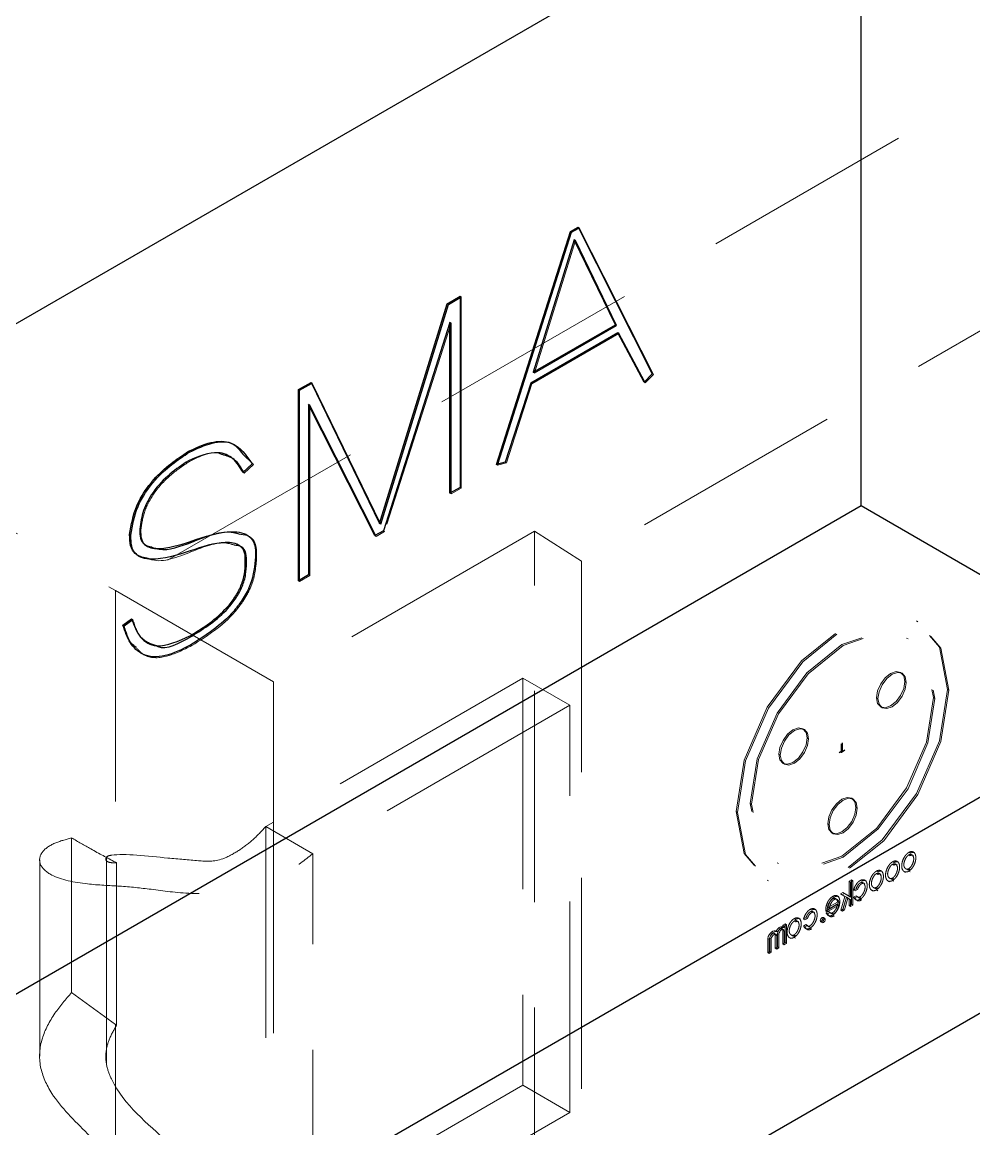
# Model space of a CAD drawing. Header units: millimetres. Extents: x 0 to 841, y 0 to 2287.
# Drawn here: x 619.41 to 625.13, y 228.8 to 235.46 of the extents above; entities that cross this region are included whole.
import ezdxf

# ---------------------------------------------------------------- set-up
doc = ezdxf.new("R2010")
doc.units = ezdxf.units.MM
doc.header["$PDSIZE"] = -1
doc.linetypes.add('HIDDEN', pattern=[1.905, 1.27, -0.635])

msp = doc.modelspace()

# ---------------------------------------------------------------- linework, layer by layer
at = {"color": 7, "linetype": 'Continuous', "lineweight": 25}
for p, q in [((624.4552, 236.5811), (619.169, 233.5295)), ((624.4552, 232.5508), (624.4552, 236.5811)), ((622.2604, 232.7991), (622.7053, 234.1995)), ((622.2694, 232.8012), (622.7123, 234.1954)), ((622.7053, 234.1995), (622.7519, 234.2265)), ((622.7123, 234.1954), (622.7053, 234.1995)), ((622.7123, 234.1954), (622.7551, 234.2202)), ((622.7519, 234.2265), (623.1982, 233.3442)), ((622.7285, 234.1503), (622.4819, 233.3534)), ((622.9765, 233.6389), (622.7285, 234.1503)), ((622.7356, 234.1462), (622.7285, 234.1503)), ((622.9835, 233.6349), (622.7356, 234.1462)), ((621.964, 233.7657), (622.0411, 233.8102)), ((621.9711, 233.7617), (622.0411, 233.8021)), ((622.0411, 233.8102), (622.0411, 232.6603)), ((621.5566, 232.4432), (621.964, 233.7657)), ((621.5636, 232.4391), (621.9711, 233.7617)), ((621.9711, 233.7617), (621.964, 233.7657)), ((621.9799, 233.6525), (621.58, 232.4)), ((621.9799, 232.625), (621.9799, 233.6525)), ((621.987, 233.6484), (621.9799, 233.6525)), ((621.987, 232.6291), (621.987, 233.6484)), ((622.9906, 233.5902), (622.4664, 233.2875)), ((622.4819, 233.3534), (622.9765, 233.6389)), ((622.4889, 233.3493), (622.9835, 233.6349)), ((622.9835, 233.6349), (622.9765, 233.6389)), ((623.149, 233.2942), (622.9906, 233.5902)), ((622.9977, 233.5861), (622.9906, 233.5902)), ((623.1522, 233.2974), (622.9977, 233.5861)), ((622.4889, 233.3493), (622.4819, 233.3534)), ((623.1982, 233.3442), (623.149, 233.2942)), ((621.0684, 233.2487), (621.1442, 233.2924)), ((621.0755, 233.2446), (621.1473, 233.2861)), ((621.1442, 233.2924), (621.5566, 232.4432)), ((622.4664, 233.2875), (622.3129, 232.8115)), ((621.0684, 232.0988), (621.0684, 233.2487)), ((621.0755, 233.2446), (621.0684, 233.2487)), ((621.0755, 232.1029), (621.0755, 233.2446)), ((621.5282, 232.3701), (621.1296, 233.1583)), ((621.1296, 233.1583), (621.1296, 232.1341)), ((621.1367, 233.1542), (621.1296, 233.1583)), ((621.5321, 232.3723), (621.1367, 233.1542)), ((620.4128, 232.8734), (620.4058, 232.8775)), ((620.7898, 232.8026), (620.7344, 232.7504)), ((622.3129, 232.8115), (622.2604, 232.7991)), ((622.0411, 232.6603), (621.9799, 232.625)), ((619.169, 229.4991), (624.4552, 232.5508)), ((624.4552, 232.5508), (626.3305, 231.4682)), ((621.58, 232.4), (621.5282, 232.3701)), ((621.5636, 232.4391), (621.5566, 232.4432)), ((620.0594, 232.3737), (620.0524, 232.3778)), ((620.4263, 232.3316), (620.4192, 232.3357)), ((620.7555, 232.2031), (620.7484, 232.2072)), ((621.1296, 232.1341), (621.0684, 232.0988)), ((620.0123, 231.8313), (620.0637, 231.8706)), ((620.0194, 231.8272), (620.0708, 231.8665)), ((620.0194, 231.8272), (620.0123, 231.8313)), ((620.427, 231.7657), (620.4199, 231.7698)), ((619.9665, 227.7944), (626.3305, 231.4682)), ((622.7724, 228.1145), (625.9006, 229.9203))]:
    msp.add_line(p, q, dxfattribs=at)
at = {"color": 7, "linetype": 'HIDDEN', "lineweight": 18}
for p, q in [((626.3305, 235.7142), (619.9665, 232.0404)), ((622.759, 234.2224), (622.7519, 234.2265)), ((622.7551, 234.2202), (622.759, 234.2224)), ((622.759, 234.2224), (623.2052, 233.3401)), ((622.7356, 234.1462), (622.4889, 233.3493)), ((625.9006, 234.0226), (622.7724, 232.2167)), ((622.0482, 233.8062), (622.0411, 233.8102)), ((622.0411, 233.8021), (622.0482, 233.8062)), ((622.0482, 233.8062), (622.0482, 232.6562)), ((621.987, 233.6484), (621.5871, 232.3959)), ((622.9977, 233.5861), (622.4734, 233.2834)), ((623.2052, 233.3401), (623.1561, 233.2901)), ((623.2052, 233.3401), (623.1982, 233.3442)), ((621.1512, 233.2884), (621.1442, 233.2924)), ((621.1473, 233.2861), (621.1512, 233.2884)), ((621.1512, 233.2884), (621.5636, 232.4391)), ((622.4734, 233.2834), (622.32, 232.8075)), ((622.4734, 233.2834), (622.4664, 233.2875)), ((623.1561, 233.2901), (623.149, 233.2942)), ((623.1561, 233.2901), (623.1522, 233.2974)), ((621.1367, 233.1542), (621.1367, 232.13)), ((618.278, 233.0151), (619.9665, 232.0404)), ((620.7326, 232.8617), (620.7969, 232.7985)), ((620.4128, 232.8169), (620.4058, 232.821)), ((620.7969, 232.7985), (620.7415, 232.7463)), ((620.7969, 232.7985), (620.7898, 232.8026)), ((622.2674, 232.795), (622.2604, 232.7991)), ((622.32, 232.8075), (622.2674, 232.795)), ((622.2674, 232.795), (622.2694, 232.8012)), ((622.32, 232.8075), (622.3129, 232.8115)), ((620.7415, 232.7463), (620.7344, 232.7504)), ((622.0482, 232.6562), (621.987, 232.6209)), ((622.0482, 232.6562), (622.0411, 232.6603)), ((621.987, 232.6209), (621.9799, 232.625)), ((621.987, 232.6209), (621.987, 232.6291)), ((620.1203, 232.406), (620.1132, 232.4101)), ((622.4895, 232.3971), (620.9191, 231.4905)), ((621.5871, 232.3959), (621.5353, 232.366)), ((621.5871, 232.3959), (621.58, 232.4)), ((622.7724, 232.2167), (622.4895, 232.3971)), ((622.4895, 228.2606), (622.4895, 232.3971)), ((621.5353, 232.366), (621.5282, 232.3701)), ((621.5353, 232.366), (621.5321, 232.3723)), ((620.4246, 232.2741), (620.4175, 232.2782)), ((620.8169, 232.2392), (620.8098, 232.2433)), ((622.7724, 232.2167), (622.7724, 228.1145)), ((621.1367, 232.13), (621.0755, 232.0947)), ((621.1367, 232.13), (621.1296, 232.1341)), ((621.0755, 232.0947), (621.0684, 232.0988)), ((621.0755, 232.0947), (621.0755, 232.1029)), ((619.9665, 232.0404), (619.9665, 230.4055)), ((620.9191, 231.4905), (619.9665, 232.0404)), ((620.0708, 231.8665), (620.0637, 231.8706)), ((624.7975, 231.8523), (624.789, 231.8572)), ((624.7375, 231.7484), (624.729, 231.7533)), ((620.427, 231.7088), (620.4199, 231.7129)), ((624.7015, 231.5425), (624.693, 231.5474)), ((622.4188, 231.5129), (620.9191, 230.6471)), ((620.9191, 231.4905), (620.9191, 230.6471)), ((622.7017, 231.3496), (622.4188, 231.5129)), ((622.4188, 231.5129), (622.4188, 229.0632)), ((624.7178, 231.4924), (624.7263, 231.4875)), ((624.5481, 231.3945), (624.5566, 231.3896)), ((624.8906, 231.3962), (624.8991, 231.3913)), ((624.9754, 231.4452), (624.9839, 231.4403)), ((622.7017, 231.3496), (621.1545, 230.4564)), ((622.7017, 228.9), (622.7017, 231.3496)), ((624.573, 231.3395), (624.5815, 231.3346)), ((624.1136, 231.2031), (624.1051, 231.208)), ((624.1299, 231.1531), (624.1384, 231.1482)), ((623.9602, 231.0551), (623.9687, 231.0502)), ((623.9851, 231.0001), (623.9936, 230.9952)), ((624.4075, 230.7849), (624.399, 230.7898)), ((623.7875, 230.7594), (623.796, 230.7545)), ((624.4239, 230.7348), (624.4324, 230.7299)), ((623.7026, 230.7104), (623.7111, 230.7055)), ((620.9191, 230.6471), (620.8716, 230.6197)), ((620.8716, 230.6197), (620.8716, 228.1701)), ((621.1545, 230.4564), (620.8716, 230.6197)), ((620.9191, 230.6471), (620.9191, 228.1974)), ((624.2542, 230.6369), (624.2627, 230.632)), ((619.7025, 230.5519), (619.7025, 229.6215)), ((624.279, 230.5819), (624.2875, 230.577)), ((621.1545, 228.0068), (621.1545, 230.4564)), ((624.7422, 230.4643), (624.7507, 230.4594)), ((624.7785, 230.4617), (624.77, 230.4666)), ((619.511, 230.4196), (619.511, 229.2393)), ((619.9121, 230.4346), (619.9121, 229.1952)), ((619.9741, 230.402), (619.9741, 229.4249)), ((623.9491, 230.4023), (623.9576, 230.3974)), ((624.6446, 230.408), (624.6531, 230.4031)), ((624.6446, 230.3933), (624.6531, 230.3884)), ((624.6721, 230.3882), (624.6636, 230.3931)), ((624.6809, 230.4053), (624.6725, 230.4102)), ((624.7422, 230.4496), (624.7507, 230.4447)), ((624.7697, 230.4445), (624.7612, 230.4494)), ((624.547, 230.3517), (624.5555, 230.3468)), ((624.547, 230.337), (624.5555, 230.3321)), ((624.5745, 230.3319), (624.5661, 230.3368)), ((624.5834, 230.349), (624.5749, 230.3539)), ((624.7143, 230.3494), (624.7228, 230.3445)), ((624.7231, 230.3665), (624.7316, 230.3616)), ((624.7422, 230.3663), (624.7507, 230.3614)), ((624.7422, 230.3516), (624.7507, 230.3467)), ((623.8891, 230.2983), (623.8976, 230.2934)), ((624.3973, 230.2984), (624.3833, 230.2904)), ((624.3833, 230.2904), (624.3833, 230.2008)), ((624.3833, 230.2904), (624.3918, 230.2855)), ((624.4058, 230.2935), (624.3918, 230.2855)), ((624.3918, 230.2855), (624.3918, 230.1959)), ((624.3973, 230.1526), (624.3973, 230.2984)), ((624.3973, 230.2984), (624.4058, 230.2935)), ((624.4058, 230.1477), (624.4058, 230.2935)), ((624.4494, 230.2953), (624.4579, 230.2904)), ((624.4768, 230.2757), (624.4683, 230.2806)), ((624.4858, 230.2927), (624.4773, 230.2976)), ((624.6167, 230.2931), (624.6252, 230.2882)), ((624.6255, 230.3102), (624.634, 230.3053)), ((624.6446, 230.31), (624.6531, 230.3051)), ((624.6446, 230.2953), (624.6531, 230.2904)), ((624.2845, 230.2001), (624.293, 230.1952)), ((624.3209, 230.1975), (624.3124, 230.2024)), ((624.3459, 230.2225), (624.3317, 230.2143)), ((624.358, 230.1991), (624.3317, 230.2143)), ((624.3317, 230.2143), (624.3402, 230.2094)), ((624.358, 230.1991), (624.3341, 230.1161)), ((624.3544, 230.2176), (624.3402, 230.2094)), ((624.3664, 230.1942), (624.3402, 230.2094)), ((624.3665, 230.1942), (624.3426, 230.1112)), ((624.3833, 230.2008), (624.3459, 230.2225)), ((624.3459, 230.2225), (624.3544, 230.2176)), ((624.3459, 230.1229), (624.3664, 230.1942)), ((624.3918, 230.1959), (624.3544, 230.2176)), ((624.3544, 230.118), (624.3749, 230.1893)), ((624.358, 230.1991), (624.3664, 230.1942)), ((624.3833, 230.1845), (624.3664, 230.1942)), ((624.3664, 230.1942), (624.3749, 230.1893)), ((624.3918, 230.1796), (624.3749, 230.1893)), ((624.3833, 230.2008), (624.3918, 230.1959)), ((624.4245, 230.2455), (624.41, 230.2372)), ((624.41, 230.2372), (624.4185, 230.2323)), ((624.4245, 230.2037), (624.41, 230.1953)), ((624.41, 230.1953), (624.4185, 230.1904)), ((624.433, 230.2406), (624.4185, 230.2323)), ((624.433, 230.1988), (624.4185, 230.1904)), ((624.4245, 230.2455), (624.433, 230.2406)), ((624.4245, 230.2037), (624.433, 230.1988)), ((624.442, 230.1947), (624.4505, 230.1898)), ((624.5191, 230.2368), (624.5276, 230.2319)), ((624.528, 230.2539), (624.5364, 230.249)), ((624.547, 230.2537), (624.5555, 230.2488)), ((624.547, 230.239), (624.5555, 230.2341)), ((624.1846, 230.1188), (624.1761, 230.1237)), ((624.3135, 230.1525), (624.2425, 230.1115)), ((624.322, 230.1476), (624.251, 230.1066)), ((624.3139, 230.1659), (624.2551, 230.132)), ((624.2551, 230.132), (624.2636, 230.1271)), ((624.3224, 230.161), (624.2636, 230.1271)), ((624.2997, 230.1865), (624.2973, 230.1879)), ((624.3058, 230.183), (624.3052, 230.1833)), ((624.3135, 230.1525), (624.322, 230.1476)), ((624.3139, 230.1659), (624.3224, 230.161)), ((624.3341, 230.1161), (624.3459, 230.1229)), ((624.3459, 230.1229), (624.3544, 230.118)), ((624.3833, 230.1845), (624.3833, 230.1445)), ((624.3833, 230.1845), (624.3918, 230.1796)), ((624.3833, 230.1445), (624.3973, 230.1526)), ((624.3833, 230.1445), (624.3918, 230.1396)), ((624.3918, 230.1796), (624.3918, 230.1396)), ((624.3918, 230.1396), (624.4058, 230.1477)), ((624.3973, 230.1526), (624.4058, 230.1477)), ((624.4234, 230.1795), (624.4318, 230.1746)), ((624.4494, 230.1827), (624.4579, 230.1778)), ((624.0522, 230.066), (624.0607, 230.0611)), ((624.0886, 230.0634), (624.0801, 230.0683)), ((624.1233, 230.0717), (624.1088, 230.0633)), ((624.1088, 230.0633), (624.1173, 230.0584)), ((624.1318, 230.0668), (624.1173, 230.0584)), ((624.1233, 230.0717), (624.1318, 230.0668)), ((624.1482, 230.1215), (624.1567, 230.1166)), ((624.1756, 230.1018), (624.1671, 230.1067)), ((624.2363, 230.0682), (624.2278, 230.0731)), ((624.2309, 230.0662), (624.2394, 230.0613)), ((624.2425, 230.1115), (624.251, 230.1066)), ((624.2596, 230.1085), (624.2451, 230.1001)), ((624.2451, 230.1001), (624.2536, 230.0952)), ((624.2681, 230.1036), (624.2536, 230.0952)), ((624.2584, 230.0843), (624.2669, 230.0794)), ((624.2596, 230.1085), (624.2681, 230.1036)), ((624.2756, 230.0994), (624.284, 230.0945)), ((624.2845, 230.0874), (624.293, 230.0825)), ((624.3341, 230.1161), (624.3426, 230.1112)), ((624.3426, 230.1112), (624.3544, 230.118)), ((623.9526, 229.9868), (623.9441, 229.9917)), ((623.9451, 229.9911), (623.9536, 229.9862)), ((623.9876, 229.9992), (623.9791, 230.0041)), ((623.9975, 230.0344), (623.9837, 230.0265)), ((623.9837, 230.0265), (623.9837, 230.0175)), ((623.9837, 230.0265), (623.9922, 230.0216)), ((623.9837, 230.0175), (623.9922, 230.0126)), ((623.9837, 229.9138), (623.9837, 229.996)), ((623.9837, 229.996), (623.9922, 229.9911)), ((624.006, 230.0295), (623.9922, 230.0216)), ((623.9922, 230.0216), (623.9922, 230.0126)), ((623.9922, 229.9089), (623.9922, 229.9911)), ((623.9975, 230.0344), (623.9975, 229.9217)), ((623.9975, 230.0344), (624.006, 230.0295)), ((624.006, 230.0295), (624.006, 229.9168)), ((624.0522, 230.0513), (624.0607, 230.0464)), ((624.0798, 230.0462), (624.0713, 230.0511)), ((624.1233, 230.0298), (624.1088, 230.0215)), ((624.1088, 230.0215), (624.1173, 230.0166)), ((624.1318, 230.0249), (624.1173, 230.0166)), ((624.1222, 230.0056), (624.1306, 230.0007)), ((624.1233, 230.0298), (624.1318, 230.0249)), ((624.1408, 230.0209), (624.1493, 230.016)), ((624.1482, 230.0088), (624.1567, 230.0039)), ((624.2097, 230.0539), (624.2182, 230.049)), ((624.2128, 230.0471), (624.2213, 230.0422)), ((623.8935, 229.8617), (623.8935, 229.9472)), ((623.8935, 229.9472), (623.902, 229.9423)), ((623.902, 229.8568), (623.902, 229.9423)), ((623.9063, 229.8691), (623.9063, 229.9488)), ((623.9063, 229.9488), (623.9147, 229.9439)), ((623.9147, 229.8642), (623.9147, 229.9439)), ((623.9423, 229.9718), (623.9338, 229.9767)), ((623.9385, 229.8877), (623.9385, 229.9674)), ((623.9385, 229.9674), (623.947, 229.9625)), ((623.947, 229.8828), (623.947, 229.9625)), ((623.9517, 229.8953), (623.9517, 229.9775)), ((623.9517, 229.9775), (623.9601, 229.9726)), ((623.9601, 229.8904), (623.9601, 229.9726)), ((624.0244, 229.9511), (624.0328, 229.9462)), ((624.0332, 229.9682), (624.0416, 229.9633)), ((624.0522, 229.968), (624.0607, 229.9631)), ((624.0522, 229.9533), (624.0607, 229.9484)), ((623.8935, 229.8617), (623.9063, 229.8691)), ((623.8935, 229.8617), (623.902, 229.8568)), ((623.902, 229.8568), (623.9147, 229.8642)), ((623.9063, 229.8691), (623.9147, 229.8642)), ((623.9517, 229.8953), (623.9385, 229.8877)), ((623.9385, 229.8877), (623.947, 229.8828)), ((623.9601, 229.8904), (623.947, 229.8828)), ((623.9517, 229.8953), (623.9601, 229.8904)), ((623.9975, 229.9217), (623.9837, 229.9138)), ((623.9837, 229.9138), (623.9922, 229.9089)), ((624.006, 229.9168), (623.9922, 229.9089)), ((623.9975, 229.9217), (624.006, 229.9168)), ((619.7025, 229.6215), (619.9665, 229.4293)), ((619.9665, 229.4293), (619.9665, 227.7944)), ((622.4188, 229.0632), (620.9191, 228.1974)), ((622.4188, 229.0632), (622.7017, 228.9)), ((622.7017, 228.9), (621.1545, 228.0068))]:
    msp.add_line(p, q, dxfattribs=at)
at = {"color": 7, "linetype": 'Continuous'}
for p, q in [((624.3433, 231.0753), (624.3433, 231.1237)), ((624.3433, 231.0753), (624.3223, 231.0633)), ((624.3365, 231.0685), (624.3365, 231.1169)), ((624.3365, 231.0685), (624.3365, 231.1169)), ((624.3365, 231.0685), (624.3574, 231.0806)), ((624.3365, 231.0685), (624.3574, 231.0806))]:
    msp.add_line(p, q, dxfattribs=at)
at = {"color": 7, "linetype": 'HIDDEN', "lineweight": 18, "flags": 128}
for points in [[(623.7026, 230.7104), (623.7511, 231.0196), (623.889, 231.3377), (624.0955, 231.6161), (624.339, 231.8127), (624.5826, 231.8973), (624.789, 231.8572), (624.927, 231.6984), (624.9754, 231.4452)], [(623.7111, 230.7055), (623.7596, 231.0147), (623.8975, 231.3328), (624.104, 231.6112), (624.3475, 231.8078), (624.5911, 231.8924), (624.7975, 231.8523), (624.9355, 231.6935), (624.9839, 231.4403)], [(623.7875, 230.7594), (623.8295, 231.0274), (623.949, 231.303), (624.128, 231.5444), (624.339, 231.7147), (624.5501, 231.7881), (624.729, 231.7533), (624.8486, 231.6157), (624.8906, 231.3962)], [(623.796, 230.7545), (623.838, 231.0225), (623.9575, 231.2981), (624.1365, 231.5395), (624.3475, 231.7098), (624.5586, 231.7832), (624.7375, 231.7484), (624.8571, 231.6108), (624.8991, 231.3913)], [(624.5481, 231.3945), (624.5546, 231.4357), (624.573, 231.4781), (624.6005, 231.5152), (624.633, 231.5414), (624.6654, 231.5527), (624.693, 231.5474), (624.7114, 231.5262), (624.7178, 231.4924)], [(624.5566, 231.3896), (624.5631, 231.4308), (624.5815, 231.4732), (624.609, 231.5103), (624.6415, 231.5365), (624.6739, 231.5478), (624.7015, 231.5425), (624.7199, 231.5213), (624.7263, 231.4875)], [(624.7178, 231.4924), (624.7114, 231.4512), (624.693, 231.4088), (624.6654, 231.3717), (624.633, 231.3455), (624.6005, 231.3342), (624.573, 231.3395), (624.5546, 231.3607), (624.5481, 231.3945)], [(624.7263, 231.4875), (624.7199, 231.4463), (624.7015, 231.4039), (624.6739, 231.3668), (624.6415, 231.3406), (624.609, 231.3293), (624.5815, 231.3346), (624.5631, 231.3558), (624.5566, 231.3896)], [(624.9754, 231.4452), (624.927, 231.136), (624.789, 230.8179), (624.5826, 230.5394), (624.339, 230.3429), (624.0955, 230.2583), (623.889, 230.2984), (623.7511, 230.4571), (623.7026, 230.7104)], [(624.9839, 231.4403), (624.9355, 231.1311), (624.7975, 230.813), (624.5911, 230.5345), (624.3475, 230.338), (624.104, 230.2534), (623.8975, 230.2935), (623.7596, 230.4522), (623.7111, 230.7055)], [(624.8906, 231.3962), (624.8486, 231.1282), (624.729, 230.8526), (624.5501, 230.6112), (624.339, 230.4409), (624.128, 230.3675), (623.949, 230.4023), (623.8295, 230.5399), (623.7875, 230.7594)], [(624.8991, 231.3913), (624.8571, 231.1233), (624.7375, 230.8477), (624.5586, 230.6063), (624.3475, 230.436), (624.1365, 230.3626), (623.9575, 230.3974), (623.838, 230.535), (623.796, 230.7545)], [(623.9602, 231.0551), (623.9667, 231.0963), (623.9851, 231.1387), (624.0126, 231.1759), (624.0451, 231.2021), (624.0776, 231.2133), (624.1051, 231.208), (624.1235, 231.1868), (624.1299, 231.1531)], [(623.9687, 231.0502), (623.9752, 231.0914), (623.9936, 231.1338), (624.0211, 231.171), (624.0536, 231.1972), (624.0861, 231.2084), (624.1136, 231.2031), (624.132, 231.1819), (624.1384, 231.1482)], [(624.1299, 231.1531), (624.1235, 231.1118), (624.1051, 231.0694), (624.0776, 231.0323), (624.0451, 231.0061), (624.0126, 230.9948), (623.9851, 231.0002), (623.9667, 231.0213), (623.9602, 231.0551)], [(624.1384, 231.1482), (624.132, 231.1069), (624.1136, 231.0645), (624.0861, 231.0274), (624.0536, 231.0012), (624.0211, 230.9899), (623.9936, 230.9953), (623.9752, 231.0164), (623.9687, 231.0502)], [(624.2542, 230.6369), (624.2606, 230.6781), (624.279, 230.7205), (624.3066, 230.7576), (624.339, 230.7838), (624.3715, 230.7951), (624.399, 230.7898), (624.4174, 230.7686), (624.4239, 230.7348)], [(624.2627, 230.632), (624.2691, 230.6732), (624.2875, 230.7156), (624.315, 230.7527), (624.3475, 230.7789), (624.38, 230.7902), (624.4075, 230.7849), (624.4259, 230.7637), (624.4324, 230.7299)], [(624.4239, 230.7348), (624.4174, 230.6936), (624.399, 230.6512), (624.3715, 230.6141), (624.339, 230.5879), (624.3066, 230.5766), (624.279, 230.5819), (624.2606, 230.6031), (624.2542, 230.6369)], [(624.4324, 230.7299), (624.4259, 230.6887), (624.4075, 230.6463), (624.38, 230.6092), (624.3475, 230.583), (624.315, 230.5717), (624.2875, 230.577), (624.2691, 230.5982), (624.2627, 230.632)], [(624.2097, 230.0539), (624.2105, 230.0591), (624.2128, 230.0644), (624.2162, 230.069), (624.2203, 230.0723), (624.2244, 230.0737), (624.2278, 230.0731), (624.2301, 230.0704), (624.2309, 230.0662)], [(624.2309, 230.0662), (624.2301, 230.061), (624.2278, 230.0557), (624.2244, 230.0511), (624.2203, 230.0478), (624.2162, 230.0464), (624.2128, 230.0471), (624.2105, 230.0497), (624.2097, 230.0539)], [(624.2182, 230.049), (624.219, 230.0542), (624.2213, 230.0595), (624.2247, 230.0641), (624.2288, 230.0674), (624.2328, 230.0688), (624.2363, 230.0682), (624.2386, 230.0655), (624.2394, 230.0613)], [(624.2394, 230.0613), (624.2386, 230.0561), (624.2363, 230.0508), (624.2328, 230.0462), (624.2288, 230.0429), (624.2247, 230.0415), (624.2213, 230.0422), (624.219, 230.0448), (624.2182, 230.049)], [(623.9451, 229.9911), (623.9389, 229.9935), (623.9316, 229.9932), (623.9237, 229.9901), (623.9157, 229.9846), (623.9082, 229.977), (623.9017, 229.9677), (623.8967, 229.9576), (623.8935, 229.9472)], [(623.9837, 229.996), (623.9819, 230.0013), (623.9783, 230.0045), (623.9734, 230.005), (623.9677, 230.0029), (623.962, 229.9985), (623.957, 229.9922), (623.9534, 229.9849), (623.9517, 229.9775)], [(623.9922, 229.9911), (623.9904, 229.9964), (623.9868, 229.9996), (623.9818, 230.0001), (623.9762, 229.998), (623.9705, 229.9936), (623.9655, 229.9873), (623.9619, 229.98), (623.9601, 229.9726)], [(623.9536, 229.9862), (623.9474, 229.9886), (623.9401, 229.9883), (623.9322, 229.9852), (623.9242, 229.9797), (623.9167, 229.9721), (623.9102, 229.9628), (623.9052, 229.9527), (623.902, 229.9423)], [(623.9385, 229.9674), (623.937, 229.9733), (623.9334, 229.9769), (623.9283, 229.9776), (623.9224, 229.9755), (623.9164, 229.9708), (623.9113, 229.9641), (623.9078, 229.9564), (623.9063, 229.9488)], [(623.947, 229.9625), (623.9455, 229.9684), (623.9419, 229.972), (623.9368, 229.9727), (623.9309, 229.9706), (623.9249, 229.9659), (623.9198, 229.9592), (623.9163, 229.9515), (623.9147, 229.9439)]]:
    msp.add_lwpolyline(points, dxfattribs=at)
at = {"color": 7, "linetype": 'HIDDEN', "lineweight": 18}
for centre in [(623.9815, 229.9793), (623.99, 229.9744)]:
    msp.add_arc(centre, 0.0383, 86.79374, 162.02451, dxfattribs=at)
at = {"color": 7, "linetype": 'Continuous', "lineweight": 25}
for points, knots in [([(620.4058, 232.8775), (620.4514, 232.8986), (620.5425, 232.9406), (620.694, 232.9406), (620.7535, 232.8549), (620.7898, 232.8026)], [0, 0, 0, 0, 0.281159, 0.561636, 1, 1, 1, 1]), ([(620.4128, 232.8734), (620.4582, 232.894), (620.5487, 232.9349), (620.6708, 232.9422), (620.7138, 232.8861), (620.7326, 232.8617)], [0, 0, 0, 0, 0.361123, 0.721372, 1, 1, 1, 1]), ([(620.0524, 232.3778), (620.0621, 232.4353), (620.0815, 232.5502), (620.2176, 232.7507), (620.3343, 232.8294), (620.4058, 232.8775)], [0, 0, 0, 0, 0.279792, 0.55905, 1, 1, 1, 1]), ([(620.0594, 232.3737), (620.0692, 232.4312), (620.0886, 232.5461), (620.2247, 232.7467), (620.3414, 232.8253), (620.4128, 232.8734)], [0, 0, 0, 0, 0.279792, 0.55905, 1, 1, 1, 1]), ([(620.7344, 232.7504), (620.7165, 232.7807), (620.6806, 232.8413), (620.5702, 232.8881), (620.4681, 232.8464), (620.4058, 232.821)], [0, 0, 0, 0, 0.28092, 0.5613, 1, 1, 1, 1]), ([(620.7415, 232.7463), (620.7241, 232.778), (620.693, 232.8348), (620.6355, 232.8506), (620.6101, 232.8575)], [0, 0, 0, 0, 0.559012, 1, 1, 1, 1]), ([(620.4058, 232.821), (620.3686, 232.7963), (620.2943, 232.747), (620.1956, 232.6446), (620.129, 232.52), (620.1185, 232.4468), (620.1132, 232.4101)], [0, 0, 0, 0, 0.281064, 0.560765, 0.780057, 1, 1, 1, 1]), ([(620.1132, 232.4101), (620.1133, 232.3902), (620.1136, 232.3504), (620.1495, 232.3011), (620.2516, 232.2816), (620.3521, 232.3141), (620.4192, 232.3357)], [0, 0, 0, 0, 0.124865, 0.249753, 0.499152, 1, 1, 1, 1]), ([(620.4192, 232.3357), (620.5051, 232.3646), (620.6337, 232.4078), (620.7648, 232.3839), (620.8099, 232.3197), (620.8099, 232.2688), (620.8098, 232.2433)], [0, 0, 0, 0, 0.5008448, 0.7501759, 0.8750637, 1, 1, 1, 1]), ([(620.4263, 232.3316), (620.5156, 232.3679), (620.6207, 232.4105), (620.7014, 232.3832), (620.7135, 232.3791)], [0, 0, 0, 0, 0.850037, 1, 1, 1, 1]), ([(620.4175, 232.2782), (620.3364, 232.2522), (620.2148, 232.2132), (620.0933, 232.2426), (620.0534, 232.3062), (620.0527, 232.3539), (620.0524, 232.3778)], [0, 0, 0, 0, 0.500677, 0.749958, 0.874961, 1, 1, 1, 1]), ([(620.1648, 232.2331), (620.1385, 232.2374), (620.0945, 232.2446), (620.0606, 232.3025), (620.0598, 232.35), (620.0594, 232.3737)], [0, 0, 0, 0, 0.427419, 0.71367, 1, 1, 1, 1]), ([(620.186, 232.3018), (620.2006, 232.2965), (620.2685, 232.2719), (620.3569, 232.3054), (620.4263, 232.3316)], [0, 0, 0, 0, 0.215365, 1, 1, 1, 1]), ([(620.7484, 232.2072), (620.7487, 232.2287), (620.7492, 232.2719), (620.7092, 232.3235), (620.5976, 232.3392), (620.4896, 232.3026), (620.4175, 232.2782)], [0, 0, 0, 0, 0.124743, 0.249537, 0.499006, 1, 1, 1, 1]), ([(620.7555, 232.2031), (620.7556, 232.2243), (620.7558, 232.2669), (620.7302, 232.3065), (620.7026, 232.3099), (620.6907, 232.3113)], [0, 0, 0, 0, 0.363091, 0.726328, 1, 1, 1, 1]), ([(620.8098, 232.2433), (620.8049, 232.1882), (620.7975, 232.1054), (620.7382, 231.9913), (620.6253, 231.842), (620.5111, 231.7702), (620.4199, 231.7129)], [0, 0, 0, 0, 0.249175, 0.374659, 0.500348, 1, 1, 1, 1]), ([(620.4199, 231.7698), (620.4957, 231.817), (620.5905, 231.8761), (620.6876, 231.9978), (620.7254, 232.0683), (620.7466, 232.1415), (620.7478, 232.1853), (620.7484, 232.2072)], [0, 0, 0, 0, 0.498923, 0.624297, 0.749457, 0.874611, 1, 1, 1, 1]), ([(620.427, 231.7657), (620.5028, 231.813), (620.5976, 231.872), (620.6947, 231.9937), (620.7325, 232.0642), (620.7536, 232.1375), (620.7549, 232.1812), (620.7555, 232.2031)], [0, 0, 0, 0, 0.498923, 0.624297, 0.749457, 0.874611, 1, 1, 1, 1]), ([(620.0637, 231.8706), (620.0785, 231.8297), (620.1081, 231.748), (620.2296, 231.6818), (620.3478, 231.7364), (620.4199, 231.7698)], [0, 0, 0, 0, 0.281247, 0.561298, 1, 1, 1, 1]), ([(620.4199, 231.7129), (620.3679, 231.6864), (620.264, 231.6337), (620.1332, 231.6424), (620.0507, 231.719), (620.0251, 231.7938), (620.0123, 231.8313)], [0, 0, 0, 0, 0.280313, 0.559402, 0.779436, 1, 1, 1, 1]), ([(620.0919, 231.6965), (620.0821, 231.7043), (620.046, 231.7332), (620.0306, 231.7876), (620.0194, 231.8272)], [0, 0, 0, 0, 0.271158, 1, 1, 1, 1]), ([(620.2135, 231.7083), (620.2163, 231.7067), (620.2695, 231.6771), (620.3504, 231.7226), (620.427, 231.7657)], [0, 0, 0, 0, 0.0536085, 1, 1, 1, 1])]:
    msp.add_open_spline(points, degree=3, knots=knots, dxfattribs=at)
at = {"color": 7, "linetype": 'HIDDEN', "lineweight": 18}
for points, knots in [([(620.6101, 232.8575), (620.6039, 232.8604), (620.5516, 232.8843), (620.4779, 232.8485), (620.4128, 232.8169)], [0, 0, 0, 0, 0.118137, 1, 1, 1, 1]), ([(620.4128, 232.8169), (620.3756, 232.7922), (620.3014, 232.7429), (620.2026, 232.6405), (620.1361, 232.516), (620.1256, 232.4427), (620.1203, 232.406)], [0, 0, 0, 0, 0.281064, 0.560765, 0.780057, 1, 1, 1, 1]), ([(620.1203, 232.406), (620.1205, 232.3863), (620.121, 232.347), (620.1454, 232.308), (620.173, 232.3037), (620.186, 232.3018)], [0, 0, 0, 0, 0.3452371, 0.690535, 1, 1, 1, 1]), ([(620.6907, 232.3113), (620.6727, 232.3171), (620.5964, 232.3414), (620.4989, 232.3032), (620.4246, 232.2741)], [0, 0, 0, 0, 0.236803, 1, 1, 1, 1]), ([(620.7135, 232.3791), (620.7378, 232.3762), (620.781, 232.3709), (620.8167, 232.3151), (620.8168, 232.2645), (620.8169, 232.2392)], [0, 0, 0, 0, 0.391854, 0.695868, 1, 1, 1, 1]), ([(620.4246, 232.2741), (620.3397, 232.2403), (620.2442, 232.2023), (620.1727, 232.23), (620.1648, 232.2331)], [0, 0, 0, 0, 0.888818, 1, 1, 1, 1]), ([(620.8169, 232.2392), (620.812, 232.1841), (620.8045, 232.1014), (620.7453, 231.9872), (620.6323, 231.8379), (620.5182, 231.7661), (620.427, 231.7088)], [0, 0, 0, 0, 0.249175, 0.374659, 0.500348, 1, 1, 1, 1]), ([(620.0708, 231.8665), (620.085, 231.824), (620.1122, 231.7431), (620.1808, 231.7195), (620.2135, 231.7083)], [0, 0, 0, 0, 0.524276, 1, 1, 1, 1]), ([(620.427, 231.7088), (620.3753, 231.6829), (620.2722, 231.6313), (620.1504, 231.6323), (620.1064, 231.6805), (620.0919, 231.6965)], [0, 0, 0, 0, 0.401953, 0.802152, 1, 1, 1, 1]), ([(620.8716, 230.6197), (620.8426, 230.5884), (620.7872, 230.5287), (620.695, 230.4655), (620.5841, 230.4057), (620.4558, 230.415), (620.2371, 230.4335), (619.9961, 230.4616), (619.9117, 230.4412), (619.9057, 230.4169), (619.9273, 230.4016), (619.9573, 230.4019), (619.9741, 230.402)], [0, 0, 0, 0, 0.0716325, 0.1367055, 0.2032889, 0.33488, 0.4966524, 0.7991821, 0.8508096, 0.8938628, 0.9409488, 1, 1, 1, 1]), ([(619.7025, 230.5519), (619.6676, 230.5422), (619.5933, 230.5218), (619.513, 230.4674), (619.5018, 230.3894), (619.5914, 230.3096), (619.7853, 230.2702), (619.9958, 230.2633), (620.1886, 230.2431), (620.3784, 230.2144), (620.609, 230.2174), (620.8108, 230.2624), (621.0046, 230.3381), (621.1063, 230.4183), (621.1545, 230.4564)], [0, 0, 0, 0, 0.061108, 0.130136, 0.206542, 0.279471, 0.400853, 0.500921, 0.602941, 0.719465, 0.790615, 0.860987, 0.934084, 1, 1, 1, 1]), ([(619.9665, 230.4055), (619.9173, 230.4316), (619.8294, 230.4782), (619.7413, 230.5294), (619.7025, 230.5519)], [0, 0, 0, 0, 0.559981, 1, 1, 1, 1]), ([(624.7422, 230.3516), (624.7396, 230.3503), (624.734, 230.3475), (624.7251, 230.346), (624.7158, 230.3477), (624.7073, 230.3543), (624.7012, 230.3663), (624.699, 230.3831), (624.7012, 230.4024), (624.7073, 230.4215), (624.7158, 230.4379), (624.7251, 230.4503), (624.734, 230.459), (624.7396, 230.4627), (624.7422, 230.4643)], [0, 0, 0, 0, 0.053784, 0.117806, 0.194259, 0.284674, 0.388205, 0.5, 0.611795, 0.715326, 0.805741, 0.882194, 0.946216, 1, 1, 1, 1]), ([(624.7422, 230.4643), (624.7447, 230.4656), (624.7504, 230.4685), (624.7592, 230.4699), (624.7685, 230.4682), (624.777, 230.4617), (624.7831, 230.4497), (624.7854, 230.4329), (624.7831, 230.4136), (624.777, 230.3945), (624.7685, 230.3781), (624.7592, 230.3657), (624.7504, 230.357), (624.7447, 230.3533), (624.7422, 230.3516)], [0, 0, 0, 0, 0.0537844, 0.1178061, 0.1942591, 0.2846742, 0.3882046, 0.5, 0.6117954, 0.7153258, 0.8057409, 0.8821939, 0.9462156, 1, 1, 1, 1]), ([(624.7507, 230.4594), (624.7532, 230.4607), (624.7589, 230.4636), (624.7676, 230.4649), (624.7745, 230.4643), (624.7776, 230.4618), (624.7783, 230.4612)], [0, 0, 0, 0, 0.247731, 0.542616, 0.894759, 1, 1, 1, 1]), ([(619.9665, 230.4055), (619.968, 230.4048), (619.9705, 230.4037), (619.973, 230.4025), (619.9741, 230.402)], [0, 0, 0, 0, 0.56, 1, 1, 1, 1]), ([(624.6446, 230.2953), (624.642, 230.294), (624.6364, 230.2912), (624.6275, 230.2897), (624.6183, 230.2914), (624.6098, 230.2979), (624.6036, 230.3099), (624.6014, 230.3267), (624.6036, 230.3461), (624.6098, 230.3651), (624.6183, 230.3815), (624.6275, 230.3939), (624.6364, 230.4027), (624.642, 230.4063), (624.6446, 230.408)], [0, 0, 0, 0, 0.053784, 0.117806, 0.194259, 0.284674, 0.388205, 0.5, 0.611795, 0.715326, 0.805741, 0.882194, 0.946216, 1, 1, 1, 1]), ([(624.6446, 230.31), (624.6408, 230.3087), (624.6328, 230.3058), (624.6235, 230.3107), (624.6167, 230.32), (624.614, 230.334), (624.6167, 230.3512), (624.6235, 230.3682), (624.6328, 230.384), (624.6408, 230.3903), (624.6446, 230.3933)], [0, 0, 0, 0, 0.111736, 0.23533, 0.367087, 0.5, 0.632913, 0.76467, 0.888264, 1, 1, 1, 1]), ([(624.6446, 230.408), (624.6472, 230.4093), (624.6528, 230.4121), (624.6616, 230.4136), (624.6709, 230.4119), (624.6794, 230.4054), (624.6855, 230.3934), (624.6878, 230.3766), (624.6855, 230.3572), (624.6794, 230.3382), (624.6709, 230.3218), (624.6616, 230.3094), (624.6528, 230.3006), (624.6472, 230.297), (624.6446, 230.2953)], [0, 0, 0, 0, 0.053784, 0.117806, 0.194259, 0.284674, 0.388205, 0.5, 0.611795, 0.715326, 0.805741, 0.882194, 0.946216, 1, 1, 1, 1]), ([(624.6446, 230.3933), (624.6484, 230.3947), (624.6563, 230.3975), (624.6657, 230.3926), (624.6724, 230.3833), (624.6752, 230.3693), (624.6724, 230.3521), (624.6657, 230.3351), (624.6563, 230.3194), (624.6484, 230.313), (624.6446, 230.31)], [0, 0, 0, 0, 0.111736, 0.23533, 0.367087, 0.5, 0.632913, 0.76467, 0.888264, 1, 1, 1, 1]), ([(624.6531, 230.4031), (624.6556, 230.4044), (624.6613, 230.4073), (624.67, 230.4086), (624.677, 230.408), (624.68, 230.4055), (624.6807, 230.4049)], [0, 0, 0, 0, 0.247731, 0.542616, 0.894759, 1, 1, 1, 1]), ([(624.6531, 230.3884), (624.6569, 230.3899), (624.6643, 230.3926), (624.6694, 230.3894), (624.6719, 230.3878)], [0, 0, 0, 0, 0.519668, 1, 1, 1, 1]), ([(624.7422, 230.3663), (624.7384, 230.365), (624.7304, 230.3621), (624.7211, 230.3671), (624.7143, 230.3763), (624.7115, 230.3903), (624.7143, 230.4075), (624.7211, 230.4245), (624.7304, 230.4403), (624.7384, 230.4466), (624.7422, 230.4496)], [0, 0, 0, 0, 0.111736, 0.23533, 0.367087, 0.5, 0.632913, 0.76467, 0.888264, 1, 1, 1, 1]), ([(624.7422, 230.4496), (624.746, 230.451), (624.7539, 230.4539), (624.7633, 230.4489), (624.77, 230.4397), (624.7728, 230.4257), (624.77, 230.4085), (624.7633, 230.3914), (624.7539, 230.3757), (624.746, 230.3694), (624.7422, 230.3663)], [0, 0, 0, 0, 0.1117359, 0.23533, 0.3670868, 0.5, 0.6329132, 0.76467, 0.8882641, 1, 1, 1, 1]), ([(624.7507, 230.4447), (624.7545, 230.4462), (624.7619, 230.449), (624.767, 230.4457), (624.7695, 230.4442)], [0, 0, 0, 0, 0.519668, 1, 1, 1, 1]), ([(624.547, 230.239), (624.5444, 230.2377), (624.5388, 230.2348), (624.53, 230.2334), (624.5207, 230.2351), (624.5122, 230.2416), (624.5061, 230.2536), (624.5038, 230.2704), (624.5061, 230.2898), (624.5122, 230.3088), (624.5207, 230.3252), (624.53, 230.3376), (624.5388, 230.3464), (624.5444, 230.35), (624.547, 230.3517)], [0, 0, 0, 0, 0.053784, 0.117806, 0.194259, 0.284674, 0.388205, 0.5, 0.611795, 0.715326, 0.805741, 0.882194, 0.946216, 1, 1, 1, 1]), ([(624.547, 230.2537), (624.5432, 230.2523), (624.5353, 230.2495), (624.5259, 230.2544), (624.5192, 230.2636), (624.5164, 230.2776), (624.5192, 230.2949), (624.5259, 230.3119), (624.5353, 230.3276), (624.5432, 230.334), (624.547, 230.337)], [0, 0, 0, 0, 0.111736, 0.23533, 0.367087, 0.5, 0.632913, 0.76467, 0.888264, 1, 1, 1, 1]), ([(624.547, 230.3517), (624.5496, 230.353), (624.5552, 230.3558), (624.564, 230.3573), (624.5733, 230.3556), (624.5818, 230.349), (624.588, 230.337), (624.5902, 230.3203), (624.588, 230.3009), (624.5818, 230.2818), (624.5733, 230.2655), (624.564, 230.253), (624.5552, 230.2443), (624.5496, 230.2406), (624.547, 230.239)], [0, 0, 0, 0, 0.053784, 0.117806, 0.194259, 0.284674, 0.388205, 0.5, 0.611795, 0.715326, 0.805741, 0.882194, 0.946216, 1, 1, 1, 1]), ([(624.547, 230.337), (624.5508, 230.3383), (624.5588, 230.3412), (624.5681, 230.3363), (624.5749, 230.327), (624.5776, 230.313), (624.5749, 230.2958), (624.5681, 230.2788), (624.5588, 230.263), (624.5508, 230.2567), (624.547, 230.2537)], [0, 0, 0, 0, 0.111736, 0.23533, 0.367087, 0.5, 0.632913, 0.76467, 0.888264, 1, 1, 1, 1]), ([(624.5555, 230.3468), (624.5581, 230.3481), (624.5637, 230.3509), (624.5724, 230.3522), (624.5794, 230.3517), (624.5824, 230.3492), (624.5831, 230.3486)], [0, 0, 0, 0, 0.247731, 0.542616, 0.894759, 1, 1, 1, 1]), ([(624.5555, 230.3321), (624.5593, 230.3335), (624.5667, 230.3363), (624.5719, 230.3331), (624.5743, 230.3315)], [0, 0, 0, 0, 0.519668, 1, 1, 1, 1]), ([(624.7507, 230.3614), (624.7468, 230.36), (624.7394, 230.3572), (624.7343, 230.3605), (624.7318, 230.362)], [0, 0, 0, 0, 0.519668, 1, 1, 1, 1]), ([(624.41, 230.2372), (624.4121, 230.2438), (624.4163, 230.2571), (624.4269, 230.2746), (624.4383, 230.2878), (624.4458, 230.2929), (624.4494, 230.2953)], [0, 0, 0, 0, 0.289345, 0.578702, 0.796119, 1, 1, 1, 1]), ([(624.4245, 230.2455), (624.4265, 230.2502), (624.4303, 230.2593), (624.4385, 230.2715), (624.4479, 230.2806), (624.4576, 230.2842), (624.4661, 230.2826), (624.473, 230.2771), (624.4779, 230.2683), (624.4798, 230.2565), (624.4779, 230.2425), (624.473, 230.2281), (624.4661, 230.2147), (624.4576, 230.2033), (624.4479, 230.1956), (624.4385, 230.1939), (624.4303, 230.1966), (624.4265, 230.2013), (624.4245, 230.2037)], [0, 0, 0, 0, 0.06591, 0.127752, 0.184575, 0.240344, 0.300579, 0.365486, 0.4327, 0.5, 0.5673, 0.634514, 0.699421, 0.759656, 0.815425, 0.872248, 0.93409, 1, 1, 1, 1]), ([(624.433, 230.2406), (624.435, 230.2453), (624.4388, 230.2544), (624.447, 230.2665), (624.4564, 230.2757), (624.466, 230.2791), (624.4729, 230.2784), (624.4757, 230.2759), (624.4765, 230.2753)], [0, 0, 0, 0, 0.203733, 0.394894, 0.570539, 0.742926, 0.929119, 1, 1, 1, 1]), ([(624.4494, 230.2953), (624.452, 230.2966), (624.4576, 230.2995), (624.4665, 230.3009), (624.4757, 230.2992), (624.4843, 230.2927), (624.4904, 230.2807), (624.4926, 230.2639), (624.4904, 230.2446), (624.4843, 230.2255), (624.4757, 230.2091), (624.4665, 230.1967), (624.4576, 230.188), (624.452, 230.1843), (624.4494, 230.1827)], [0, 0, 0, 0, 0.053784, 0.117806, 0.194259, 0.284674, 0.388205, 0.5, 0.611795, 0.715326, 0.805741, 0.882194, 0.946216, 1, 1, 1, 1]), ([(624.4579, 230.2904), (624.4605, 230.2917), (624.4661, 230.2946), (624.4749, 230.2959), (624.4818, 230.2953), (624.4848, 230.2928), (624.4855, 230.2923)], [0, 0, 0, 0, 0.247731, 0.542616, 0.894759, 1, 1, 1, 1]), ([(624.6531, 230.3051), (624.6492, 230.3037), (624.6419, 230.3009), (624.6367, 230.3041), (624.6342, 230.3057)], [0, 0, 0, 0, 0.519668, 1, 1, 1, 1]), ([(624.2425, 230.1115), (624.2424, 230.1201), (624.2423, 230.1379), (624.2523, 230.164), (624.2642, 230.1823), (624.2743, 230.1933), (624.2812, 230.1979), (624.2845, 230.2001)], [0, 0, 0, 0, 0.284269, 0.585299, 0.73536, 0.873926, 1, 1, 1, 1]), ([(624.251, 230.1066), (624.2509, 230.1152), (624.2508, 230.133), (624.2608, 230.1591), (624.2727, 230.1774), (624.2828, 230.1884), (624.2897, 230.193), (624.293, 230.1952)], [0, 0, 0, 0, 0.284269, 0.585299, 0.73536, 0.873926, 1, 1, 1, 1]), ([(624.2845, 230.2001), (624.2871, 230.2014), (624.2927, 230.2043), (624.3016, 230.2057), (624.3108, 230.204), (624.3194, 230.1975), (624.3255, 230.1855), (624.3277, 230.1687), (624.3255, 230.1494), (624.3194, 230.1303), (624.3108, 230.1139), (624.3016, 230.1015), (624.2927, 230.0928), (624.2871, 230.0891), (624.2845, 230.0874)], [0, 0, 0, 0, 0.053784, 0.117806, 0.194259, 0.284674, 0.388205, 0.5, 0.611795, 0.715326, 0.805741, 0.882194, 0.946216, 1, 1, 1, 1]), ([(624.293, 230.1952), (624.2956, 230.1965), (624.3012, 230.1994), (624.3099, 230.2007), (624.3169, 230.2001), (624.3199, 230.1976), (624.3206, 230.197)], [0, 0, 0, 0, 0.247731, 0.542616, 0.894759, 1, 1, 1, 1]), ([(624.4494, 230.1827), (624.4448, 230.1806), (624.4352, 230.1763), (624.4196, 230.1788), (624.4137, 230.189), (624.41, 230.1953)], [0, 0, 0, 0, 0.262326, 0.545229, 1, 1, 1, 1]), ([(624.4579, 230.1778), (624.4533, 230.1757), (624.4437, 230.1714), (624.4281, 230.1739), (624.4222, 230.1841), (624.4185, 230.1904)], [0, 0, 0, 0, 0.262326, 0.545229, 1, 1, 1, 1]), ([(624.4506, 230.1904), (624.4496, 230.1901), (624.4452, 230.1889), (624.4389, 230.1919), (624.435, 230.1965), (624.433, 230.1988)], [0, 0, 0, 0, 0.134178, 0.553306, 1, 1, 1, 1]), ([(624.5555, 230.2488), (624.5517, 230.2473), (624.5443, 230.2445), (624.5391, 230.2478), (624.5366, 230.2494)], [0, 0, 0, 0, 0.519668, 1, 1, 1, 1]), ([(624.1482, 230.1215), (624.1508, 230.1228), (624.1564, 230.1256), (624.1653, 230.1271), (624.1746, 230.1254), (624.1831, 230.1188), (624.1892, 230.1068), (624.1914, 230.09), (624.1892, 230.0707), (624.1831, 230.0516), (624.1746, 230.0353), (624.1653, 230.0228), (624.1564, 230.0141), (624.1508, 230.0104), (624.1482, 230.0088)], [0, 0, 0, 0, 0.0537844, 0.1178061, 0.1942591, 0.2846742, 0.3882046, 0.5, 0.6117954, 0.7153258, 0.8057409, 0.8821939, 0.9462156, 1, 1, 1, 1]), ([(624.2551, 230.132), (624.2561, 230.1372), (624.2579, 230.1476), (624.265, 230.1632), (624.2738, 230.1768), (624.2845, 230.1866), (624.2953, 230.1891), (624.3041, 230.1858), (624.3111, 230.1782), (624.313, 230.1701), (624.3139, 230.1659)], [0, 0, 0, 0, 0.133809, 0.265222, 0.38803, 0.5, 0.61197, 0.734778, 0.866191, 1, 1, 1, 1]), ([(624.3135, 230.1525), (624.3112, 230.1436), (624.3077, 230.1306), (624.2979, 230.1147), (624.2897, 230.1052), (624.2807, 230.0996), (624.2723, 230.099), (624.2649, 230.1018), (624.2614, 230.1062), (624.2596, 230.1085)], [0, 0, 0, 0, 0.267845, 0.395145, 0.51294, 0.624534, 0.740912, 0.866836, 1, 1, 1, 1]), ([(624.2636, 230.1271), (624.2645, 230.1323), (624.2664, 230.1427), (624.2734, 230.1583), (624.2823, 230.1719), (624.293, 230.1817), (624.3037, 230.1843), (624.3126, 230.1809), (624.3196, 230.1734), (624.3214, 230.1652), (624.3224, 230.161)], [0, 0, 0, 0, 0.133809, 0.265222, 0.38803, 0.5, 0.61197, 0.734778, 0.866191, 1, 1, 1, 1]), ([(624.322, 230.1476), (624.3196, 230.1387), (624.3162, 230.1257), (624.3064, 230.1098), (624.2982, 230.1003), (624.2892, 230.0947), (624.2808, 230.0941), (624.2734, 230.0969), (624.2699, 230.1013), (624.2681, 230.1036)], [0, 0, 0, 0, 0.267845, 0.395145, 0.51294, 0.624534, 0.740912, 0.866836, 1, 1, 1, 1]), ([(624.0522, 229.9533), (624.0496, 229.952), (624.044, 229.9492), (624.0352, 229.9477), (624.0259, 229.9494), (624.0174, 229.956), (624.0113, 229.968), (624.009, 229.9848), (624.0113, 230.0041), (624.0174, 230.0232), (624.0259, 230.0395), (624.0352, 230.052), (624.044, 230.0607), (624.0496, 230.0644), (624.0522, 230.066)], [0, 0, 0, 0, 0.0537844, 0.1178061, 0.1942591, 0.2846742, 0.3882046, 0.5, 0.6117954, 0.7153258, 0.8057409, 0.8821939, 0.9462156, 1, 1, 1, 1]), ([(624.0522, 230.066), (624.0548, 230.0673), (624.0604, 230.0702), (624.0693, 230.0716), (624.0785, 230.0699), (624.0871, 230.0634), (624.0932, 230.0514), (624.0954, 230.0346), (624.0932, 230.0153), (624.0871, 229.9962), (624.0785, 229.9798), (624.0693, 229.9674), (624.0604, 229.9587), (624.0548, 229.955), (624.0522, 229.9533)], [0, 0, 0, 0, 0.053784, 0.117806, 0.194259, 0.284674, 0.388205, 0.5, 0.611795, 0.715326, 0.805741, 0.882194, 0.946216, 1, 1, 1, 1]), ([(624.0607, 230.0611), (624.0633, 230.0624), (624.0689, 230.0653), (624.0776, 230.0666), (624.0846, 230.066), (624.0876, 230.0635), (624.0883, 230.0629)], [0, 0, 0, 0, 0.2477313, 0.5426156, 0.8947586, 1, 1, 1, 1]), ([(624.1088, 230.0633), (624.1109, 230.0699), (624.1151, 230.0833), (624.1257, 230.1007), (624.1371, 230.1139), (624.1446, 230.119), (624.1482, 230.1215)], [0, 0, 0, 0, 0.289345, 0.578702, 0.796119, 1, 1, 1, 1]), ([(624.1233, 230.0717), (624.1253, 230.0764), (624.1291, 230.0855), (624.1373, 230.0976), (624.1467, 230.1067), (624.1564, 230.1103), (624.1649, 230.1087), (624.1718, 230.1032), (624.1767, 230.0944), (624.1786, 230.0826), (624.1767, 230.0686), (624.1718, 230.0543), (624.1649, 230.0408), (624.1564, 230.0294), (624.1467, 230.0217), (624.1373, 230.02), (624.1291, 230.0227), (624.1253, 230.0274), (624.1233, 230.0298)], [0, 0, 0, 0, 0.06591, 0.127752, 0.184575, 0.240344, 0.300579, 0.365486, 0.4327, 0.5, 0.5673, 0.634514, 0.699421, 0.759656, 0.815425, 0.872248, 0.93409, 1, 1, 1, 1]), ([(624.1318, 230.0668), (624.1338, 230.0715), (624.1376, 230.0806), (624.1458, 230.0927), (624.1552, 230.1019), (624.1648, 230.1053), (624.1717, 230.1045), (624.1745, 230.1021), (624.1753, 230.1014)], [0, 0, 0, 0, 0.203733, 0.394894, 0.570539, 0.742926, 0.929119, 1, 1, 1, 1]), ([(624.1567, 230.1166), (624.1593, 230.1179), (624.1649, 230.1207), (624.1737, 230.122), (624.1806, 230.1214), (624.1836, 230.1189), (624.1843, 230.1184)], [0, 0, 0, 0, 0.247731, 0.542616, 0.894759, 1, 1, 1, 1]), ([(624.2845, 230.0874), (624.2799, 230.0854), (624.2703, 230.0811), (624.2547, 230.0836), (624.2488, 230.0938), (624.2451, 230.1001)], [0, 0, 0, 0, 0.262326, 0.54523, 1, 1, 1, 1]), ([(624.293, 230.0825), (624.2884, 230.0805), (624.2787, 230.0762), (624.2632, 230.0787), (624.2573, 230.0889), (624.2536, 230.0952)], [0, 0, 0, 0, 0.262326, 0.54523, 1, 1, 1, 1]), ([(624.0522, 229.968), (624.0484, 229.9667), (624.0405, 229.9638), (624.0311, 229.9688), (624.0244, 229.978), (624.0216, 229.992), (624.0244, 230.0092), (624.0311, 230.0262), (624.0405, 230.042), (624.0484, 230.0483), (624.0522, 230.0513)], [0, 0, 0, 0, 0.111736, 0.23533, 0.367087, 0.5, 0.632913, 0.76467, 0.888264, 1, 1, 1, 1]), ([(624.0522, 230.0513), (624.056, 230.0527), (624.064, 230.0555), (624.0733, 230.0506), (624.0801, 230.0414), (624.0828, 230.0274), (624.0801, 230.0102), (624.0733, 229.9931), (624.064, 229.9774), (624.056, 229.9711), (624.0522, 229.968)], [0, 0, 0, 0, 0.111736, 0.23533, 0.367087, 0.5, 0.632913, 0.76467, 0.888264, 1, 1, 1, 1]), ([(624.0607, 230.0464), (624.0645, 230.0479), (624.0719, 230.0507), (624.0771, 230.0474), (624.0796, 230.0459)], [0, 0, 0, 0, 0.519668, 1, 1, 1, 1]), ([(624.1482, 230.0088), (624.1436, 230.0067), (624.134, 230.0024), (624.1184, 230.0049), (624.1125, 230.0152), (624.1088, 230.0215)], [0, 0, 0, 0, 0.2623262, 0.5452295, 1, 1, 1, 1]), ([(624.1567, 230.0039), (624.1521, 230.0018), (624.1425, 229.9975), (624.1269, 230), (624.121, 230.0103), (624.1173, 230.0166)], [0, 0, 0, 0, 0.2623262, 0.5452295, 1, 1, 1, 1]), ([(624.1494, 230.0165), (624.1484, 230.0162), (624.144, 230.015), (624.1377, 230.018), (624.1338, 230.0226), (624.1318, 230.0249)], [0, 0, 0, 0, 0.134178, 0.553306, 1, 1, 1, 1]), ([(624.0607, 229.9631), (624.0569, 229.9617), (624.0495, 229.9589), (624.0443, 229.9622), (624.0418, 229.9637)], [0, 0, 0, 0, 0.519668, 1, 1, 1, 1]), ([(619.7025, 229.6215), (619.6676, 229.5803), (619.5933, 229.4925), (619.513, 229.3416), (619.5018, 229.1761), (619.5914, 228.9759), (619.7853, 228.7877), (619.9958, 228.5709), (620.1886, 228.3514), (620.3784, 228.1604), (620.609, 228.0556), (620.8108, 228.0001), (621.0046, 227.9896), (621.1063, 228.0013), (621.1545, 228.0068)], [0, 0, 0, 0, 0.061108, 0.130136, 0.206542, 0.279471, 0.400853, 0.500921, 0.602941, 0.719465, 0.790615, 0.860987, 0.934084, 1, 1, 1, 1]), ([(619.9741, 229.4249), (619.9573, 229.3962), (619.9273, 229.3447), (619.9057, 229.2593), (619.9117, 229.1751), (619.9961, 228.9609), (620.2371, 228.7775), (620.4558, 228.5333), (620.5841, 228.3707), (620.695, 228.2633), (620.7872, 228.1949), (620.8426, 228.1786), (620.8716, 228.1701)], [0, 0, 0, 0, 0.059051, 0.106137, 0.14919, 0.200818, 0.503348, 0.66512, 0.796711, 0.863295, 0.928368, 1, 1, 1, 1]), ([(619.9741, 229.4249), (619.9727, 229.4257), (619.9702, 229.4272), (619.9677, 229.4286), (619.9665, 229.4293)], [0, 0, 0, 0, 0.56, 1, 1, 1, 1])]:
    msp.add_open_spline(points, degree=3, knots=knots, dxfattribs=at)
at = {"color": 7, "linetype": 'Continuous'}
for p in [(624.3365, 231.0685), (624.3365, 231.0685), (624.3433, 231.0753)]:
    msp.add_point(p, dxfattribs=at)

doc.saveas('drawing.dxf')
